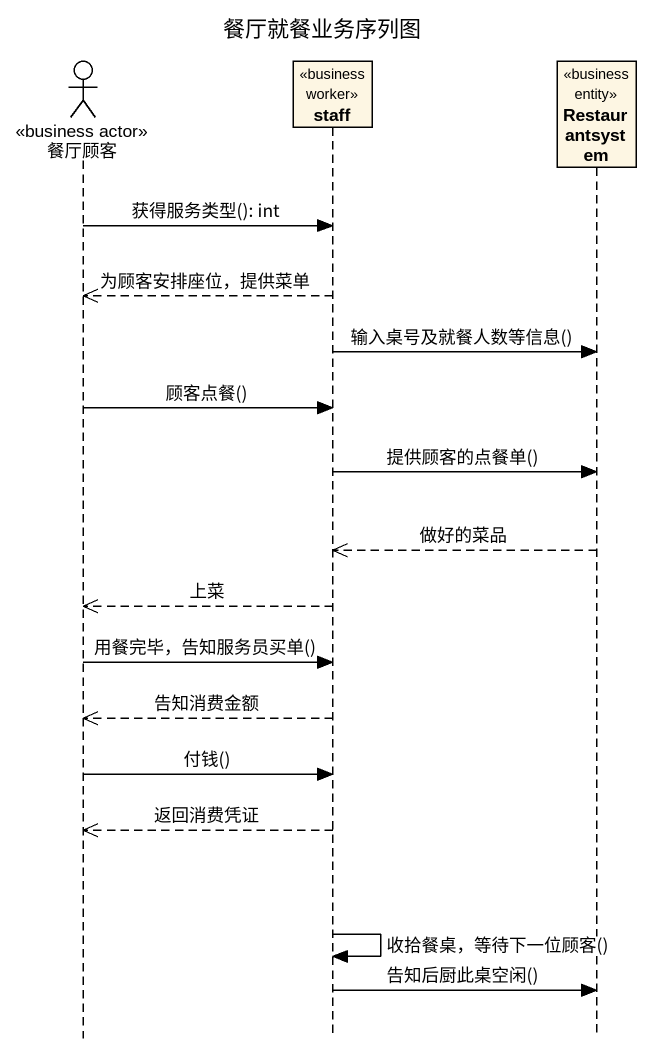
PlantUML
@startuml
title 餐厅就餐业务序列图
hide footbox
actor 餐厅顾客 <<business actor>>
participant staff <<business worker>>
participant Restaurantsystem <<business entity>>

餐厅顾客 -> staff : 获得服务类型(): int
staff -->> 餐厅顾客 : 为顾客安排座位，提供菜单
staff -> Restaurantsystem : 输入桌号及就餐人数等信息()
餐厅顾客 -> staff : 顾客点餐()
staff -> Restaurantsystem : 提供顾客的点餐单()
Restaurantsystem -->> staff : 做好的菜品
staff -->> 餐厅顾客 : 上菜
餐厅顾客 -> staff : 用餐完毕，告知服务员买单()
staff -->> 餐厅顾客 : 告知消费金额
餐厅顾客 -> staff : 付钱()
staff -->> 餐厅顾客 : 返回消费凭证
staff -> staff : 收拾餐桌，等待下一位顾客()
staff -> Restaurantsystem : 告知后厨此桌空闲()
@enduml
